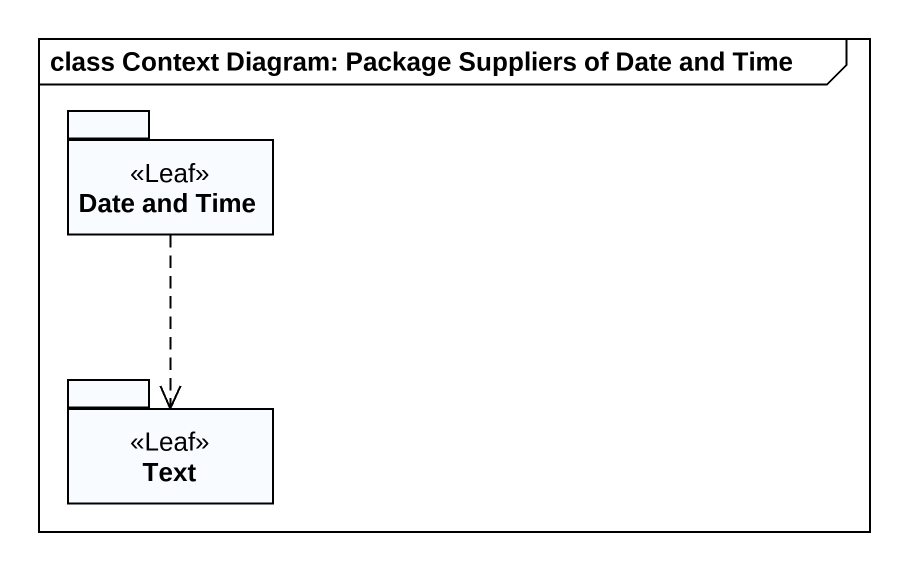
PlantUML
@startuml
mainframe class Context Diagram: Package Suppliers of Date and Time
package "Date and Time" as Date_and_Time <<Leaf>> {
}
package Text <<Leaf>> {
}
Date_and_Time ..> Text
@enduml
